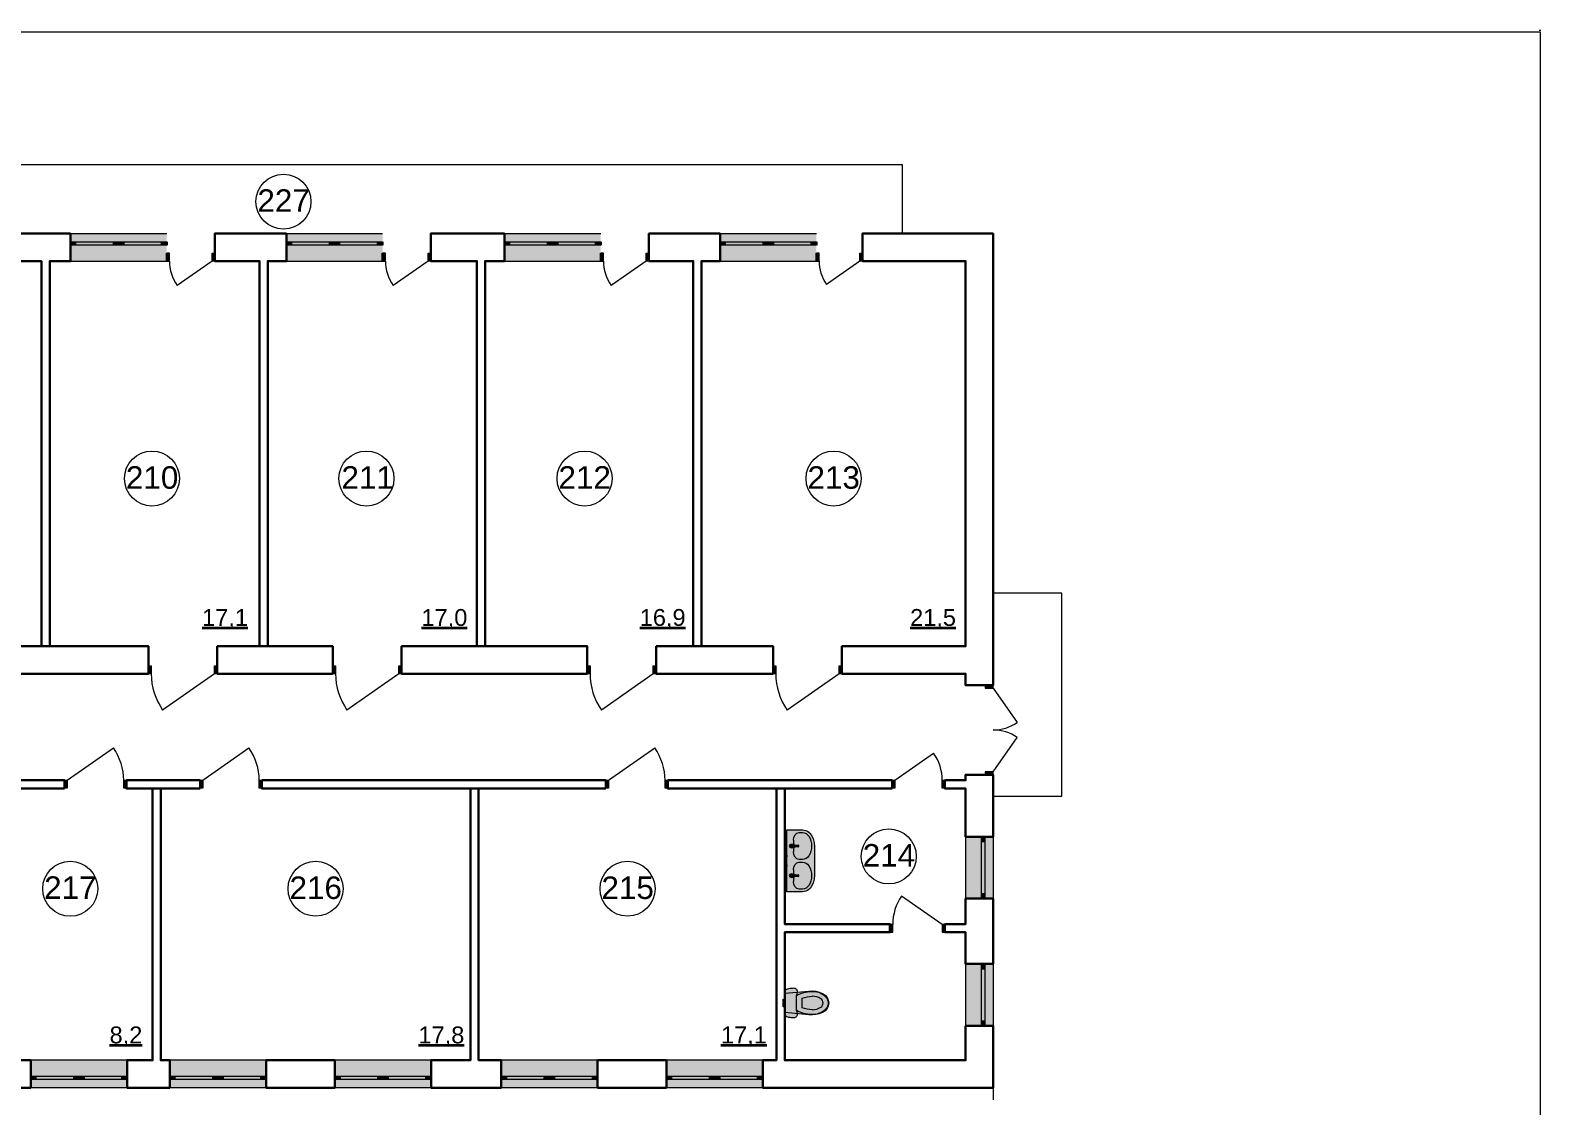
# Model space of a CAD drawing. Header units: millimetres. Extents: x 1372 to 666090, y 1285 to 31551.
# Drawn here: x 121729 to 143689, y 15406 to 31044 of the extents above; entities that cross this region are included whole.
import ezdxf

# ---------------------------------------------------------------- set-up
doc = ezdxf.new("R2010")
doc.units = ezdxf.units.MM
doc.layers.add('PDF _2D - Общий', color=7, linetype='Continuous', true_color=0x7e7e7e)
for name, color, linetype in [('PDF _2D-чертеж - Общий', 7, 'Continuous'), ('PDF _ar_note', 7, 'Continuous'), ('PDF _Аннотация - Общий', 7, 'Continuous'), ('PDF _Интерьер - Мебель', 7, 'Continuous'), ('PDF _Конструктив - Стены Несущие', 7, 'Continuous'), ('PDF _Текст', 7, 'Continuous')]:
    doc.layers.add(name, color=color, linetype=linetype)
doc.styles.add('PDF Arial', font='arial.ttf')

msp = doc.modelspace()

# ---------------------------------------------------------------- hatches: boundary and pattern name
at = {"layer": 'PDF _Интерьер - Мебель', "true_color": 0xffffff, "transparency": 33554559}
for points in [[(132953.7, 19417.1), (132979.4, 19414.9), (133004.4, 19408.5), (133027.9, 19398.1), (133049.3, 19383.8), (133068, 19366.3), (133083.5, 19345.8), (133083.4, 19345.8), (133110.4, 19292.5), (133126.9, 19235.3), (133132.5, 19176), (133132.5, 19176), (133132.5, 18758.1), (133126.9, 18698.9), (133110.4, 18641.6), (133083.4, 18588.3), (133083.4, 18588.3), (133068, 18567.9), (133049.3, 18550.3), (133027.9, 18536.1), (133004.4, 18525.6), (132979.4, 18519.2), (132953.7, 18517.1), (132953.7, 18517.1), (132726.1, 18517.1), (132726.1, 19417.1)], [(132789.1, 19207), (132831, 19203), (132840.5, 19199.8), (132893.5, 19193.1), (132900.5, 19189.4), (132903.2, 19182), (132900.5, 19174.6), (132893.5, 19170.9), (132840.5, 19164.3), (132831, 19161), (132789.1, 19157), (132771.4, 19164.3), (132764.1, 19182), (132771.4, 19199.7)], [(132789.1, 18777.1), (132831, 18773.1), (132840.5, 18769.9), (132893.5, 18763.2), (132900.5, 18759.5), (132903.2, 18752.1), (132900.5, 18744.7), (132893.5, 18741), (132840.5, 18734.4), (132831, 18731.1), (132789.1, 18727.1), (132771.4, 18734.5), (132764.1, 18752.1), (132771.4, 18769.8)], [(132697.2, 17087.7), (132712.3, 17094.8), (132727.8, 17101), (132743.6, 17106.3), (132759.6, 17110.7), (132776, 17114.1), (132792.4, 17116.5), (132809, 17118), (132825.7, 17118.5), (132837.2, 17117.2), (132848.2, 17113.4), (132858.1, 17107.3), (132866.4, 17099.2), (132872.7, 17089.4), (132876.7, 17078.5), (132878.2, 17067), (132877.2, 17055.5), (132870.4, 17017.2), (132865.5, 16978.6), (132862.6, 16939.8), (132861.6, 16901), (132862.6, 16862.1), (132865.5, 16823.3), (132870.4, 16784.7), (132877.2, 16746.5), (132878.2, 16734.9), (132876.7, 16723.4), (132872.7, 16712.5), (132866.4, 16702.7), (132858.1, 16694.6), (132848.2, 16688.5), (132837.2, 16684.7), (132825.7, 16683.5), (132809, 16683.9), (132792.4, 16685.4), (132776, 16687.8), (132759.6, 16691.2), (132743.6, 16695.6), (132727.8, 16700.9), (132712.3, 16707.1), (132697.2, 16714.2)], [(133150.6, 17070.4), (133200.4, 17058), (133247.3, 17038.9), (133284.5, 17013.4), (133313, 16980.3), (133331, 16942), (133337.2, 16901), (133331, 16859.9), (133313, 16821.6), (133284.5, 16788.6), (133247.3, 16763), (133200.4, 16743.9), (133150.6, 16731.5), (133099.3, 16726), (133047.6, 16727.6), (132697.2, 16760), (132697.2, 17041.9), (133047.6, 17074.3), (133099.3, 17075.9)]]:
    msp.add_hatch(color=7, dxfattribs=at).paths.add_polyline_path(points)
at = {"layer": 'PDF _Конструктив - Стены Несущие', "true_color": 0xffffff, "transparency": 33554559}
for points in [[(123712.3, 28087.5), (123712.3, 27967.5), (123712.3, 27917.5), (123712.3, 27687.5), (122312.3, 27687.5), (122312.3, 27917.5), (122312.3, 27967.5), (122312.3, 28087.5)], [(126852.3, 28087.5), (126852.3, 27967.5), (126852.3, 27917.5), (126852.3, 27687.5), (125452.3, 27687.5), (125452.3, 27917.5), (125452.3, 27967.5), (125452.3, 28087.5)], [(130022.3, 28087.5), (130022.3, 27967.5), (130022.3, 27917.5), (130022.3, 27687.5), (128622.3, 27687.5), (128622.3, 27917.5), (128622.3, 27967.5), (128622.3, 28087.5)], [(133157.2, 28087.5), (133157.2, 27967.5), (133157.2, 27917.5), (133157.2, 27687.5), (131757.2, 27687.5), (131757.2, 27917.5), (131757.2, 27967.5), (131757.2, 28087.5)], [(135727.2, 18417.6), (135607.2, 18417.6), (135557.2, 18417.6), (135327.2, 18417.6), (135327.2, 19317.6), (135557.2, 19317.6), (135607.2, 19317.6), (135727.2, 19317.6)], [(135727.2, 16567.6), (135607.2, 16567.6), (135557.2, 16567.6), (135327.2, 16567.6), (135327.2, 17467.6), (135557.2, 17467.6), (135607.2, 17467.6), (135727.2, 17467.6)], [(121737.3, 15667.6), (121737.3, 15787.6), (121737.3, 15837.6), (121737.3, 16067.6), (123137.3, 16067.6), (123137.3, 15837.6), (123137.3, 15787.6), (123137.3, 15667.6)], [(123757.3, 15667.6), (123757.3, 15787.6), (123757.3, 15837.6), (123757.3, 16067.6), (125157.3, 16067.6), (125157.3, 15837.6), (125157.3, 15787.6), (125157.3, 15667.6)], [(126157.3, 15667.6), (126157.3, 15787.6), (126157.3, 15837.6), (126157.3, 16067.6), (127557.3, 16067.6), (127557.3, 15837.6), (127557.3, 15787.6), (127557.3, 15667.6)], [(128577.3, 15667.6), (128577.3, 15787.6), (128577.3, 15837.6), (128577.3, 16067.6), (129977.3, 16067.6), (129977.3, 15837.6), (129977.3, 15787.6), (129977.3, 15667.6)], [(130977.2, 15667.6), (130977.2, 15787.6), (130977.2, 15837.6), (130977.2, 16067.6), (132377.2, 16067.6), (132377.2, 15837.6), (132377.2, 15787.6), (132377.2, 15667.6)]]:
    msp.add_hatch(color=7, dxfattribs=at).paths.add_polyline_path(points)

# ---------------------------------------------------------------- linework, layer by layer
at = {"layer": 'PDF _2D - Общий', "color": 7, "lineweight": 35}
for points in [[(124227.3, 22355.3), (124606.7, 22355.3), (124702.7, 22355.3), (124892.5, 22355.3)], [(127416.7, 22355.3), (127796.1, 22355.3), (127892.2, 22355.3), (128081.8, 22355.3)], [(130589.4, 22355.3), (130968.8, 22355.3), (131064.9, 22355.3), (131254.5, 22355.3)], [(134520.2, 22355.3), (134899.6, 22355.3), (134995.7, 22355.3), (135185.4, 22355.3)], [(122882.2, 16285.9), (123071.9, 16285.9), (123167.9, 16285.9), (123357.6, 16285.9)], [(127372.7, 16285.9), (127752.1, 16285.9), (127848.1, 16285.9), (128037.8, 16285.9)], [(131770.3, 16285.9), (132149.7, 16285.9), (132245.7, 16285.9), (132435.4, 16285.9)]]:
    msp.add_lwpolyline(points, dxfattribs=at)
at = {"layer": 'PDF _2D-чертеж - Общий', "lineweight": 20}
msp.add_lwpolyline([(104187.4, 31021.7), (143677.8, 31021.7), (143677.8, 2621.7), (104187.4, 2621.7)], dxfattribs=at)
at = {"layer": 'PDF _ar_note', "lineweight": 20}
msp.add_lwpolyline([(143667.3, 31044), (143689, 31044)], dxfattribs=at)
at = {"layer": 'PDF _Аннотация - Общий', "lineweight": 20}
for points in [[(134410.2, 28087.5), (134410.2, 29087.5), (118909.4, 29087.5), (118909.4, 28087.5)], [(135727.2, 19958.4), (135727.2, 19908.4), (136727.2, 19908.4), (136727.2, 22858.4), (135727.2, 22858.4), (135727.2, 21887.6)], [(135727.2, 19198), (135727.2, 18845.2)], [(135727.2, 18668.8), (135727.2, 18668.8)], [(135727.2, 18527.7), (135727.2, 18174.9)], [(135727.2, 17998.6), (135727.2, 17998.6)], [(135727.2, 17857.4), (135727.2, 17504.7)], [(135727.2, 17328.3), (135727.2, 17328.3)], [(135727.2, 17187.2), (135727.2, 16834.4)], [(135727.2, 16658), (135727.2, 16658)], [(135727.2, 16516.9), (135727.2, 16164.1)], [(135727.2, 15987.7), (135727.2, 15987.7)], [(135727.2, 15846.6), (135727.2, 15493.8)]]:
    msp.add_lwpolyline(points, dxfattribs=at)
at = {"layer": 'PDF _Интерьер - Мебель', "lineweight": 20}
for points in [[(132953.7, 19417.1), (132979.4, 19414.9), (133004.4, 19408.5), (133027.9, 19398.1), (133049.3, 19383.8), (133068, 19366.3), (133083.5, 19345.8), (133083.4, 19345.8), (133110.4, 19292.5), (133126.9, 19235.3), (133132.5, 19176), (133132.5, 18758.1), (133126.9, 18698.9), (133110.4, 18641.6), (133083.4, 18588.3), (133068, 18567.9), (133049.3, 18550.3), (133027.9, 18536.1), (133004.4, 18525.6), (132979.4, 18519.2), (132953.7, 18517.1), (132726.1, 18517.1), (132726.1, 19417.1)], [(132726.1, 19050.6), (132726.1, 19023.6), (132706.1, 19023.6), (132706.1, 19050.6)], [(132726.1, 18910.6), (132726.1, 18883.6), (132706.1, 18883.6), (132706.1, 18910.6)], [(132677.2, 16889.6), (132677.2, 16901), (132677.2, 16912.3), (132677.2, 16917), (132697.2, 16917), (132697.2, 16912.3), (132697.2, 16901), (132697.2, 16889.6), (132697.2, 16885), (132697.2, 16860.6), (132697.2, 16844), (132677.2, 16844), (132677.2, 16860.6), (132677.2, 16885)], [(132697.2, 17087.7), (132712.3, 17094.8), (132727.8, 17101), (132743.6, 17106.3), (132759.6, 17110.7), (132776, 17114.1), (132792.4, 17116.5), (132809, 17118), (132825.7, 17118.5), (132837.2, 17117.2), (132848.2, 17113.4), (132858.1, 17107.3), (132866.4, 17099.2), (132872.7, 17089.4), (132876.7, 17078.5), (132878.2, 17067), (132877.2, 17055.5), (132870.4, 17017.2), (132865.5, 16978.6), (132862.6, 16939.8), (132861.6, 16901), (132862.6, 16862.1), (132865.5, 16823.3), (132870.4, 16784.7), (132877.2, 16746.5), (132878.2, 16734.9), (132876.7, 16723.4), (132872.7, 16712.5), (132866.4, 16702.7), (132858.1, 16694.6), (132848.2, 16688.5), (132837.2, 16684.7), (132825.7, 16683.5), (132809, 16683.9), (132792.4, 16685.4), (132776, 16687.8), (132759.6, 16691.2), (132743.6, 16695.6), (132727.8, 16700.9), (132712.3, 16707.1), (132697.2, 16714.2)], [(133150.6, 17070.4), (133200.4, 17058), (133247.3, 17038.9), (133284.5, 17013.4), (133313, 16980.3), (133331, 16942), (133337.2, 16901), (133331, 16859.9), (133313, 16821.6), (133284.5, 16788.6), (133247.3, 16763), (133200.4, 16743.9), (133150.6, 16731.5), (133099.3, 16726), (133047.6, 16727.6), (132697.2, 16760), (132697.2, 17041.9), (133047.6, 17074.3), (133099.3, 17075.9)]]:
    msp.add_lwpolyline(points, close=True, dxfattribs=at)
for points in [[(132908.2, 19376.9), (132953.7, 19376.9, -0.2578561), (133048.9, 19324.6, -0.1370208), (133088.7, 19182, -0.1370208), (133048.9, 19039.4, -0.2578561), (132953.7, 18987.2), (132908.2, 18987.2)], [(132908.2, 18947), (132953.7, 18947, -0.2578561), (133048.9, 18894.7, -0.1370208), (133088.7, 18752.1, -0.1370208), (133048.9, 18609.5, -0.2584607), (132953.7, 18557.3), (132908.2, 18557.3)], [(133094.9, 16803.1, -0.1007433), (132952.8, 16832.2), (132952.8, 16901), (132952.8, 16969.7, -0.1007433), (133094.9, 16998.8)], [(133099.5, 16803.2, 0.1407406), (133222.6, 16838.9, 0.2347738), (133254.3, 16901, 0.2345841), (133222.6, 16963, 0.1407406), (133099.5, 16998.7)]]:
    msp.add_lwpolyline(points, format="xyb", dxfattribs=at)
for points in [[(132764.1, 19182, 0.4155008), (132789.1, 19157), (132831, 19161, 0.1203566), (132840.5, 19164.3, 0.2526653), (132850.2, 19182, 0.2533463), (132840.5, 19199.8, 0.120689), (132831, 19203), (132789.1, 19207, 0.4155008)], [(132842.4, 19182, 0.4136029), (132828.8, 19195.6), (132814, 19195.6), (132814, 19168.4), (132828.8, 19168.4, 0.4136029)], [(132764.1, 18752.1, 0.4155008), (132789.1, 18727.1), (132831, 18731.1, 0.1203566), (132840.5, 18734.4, 0.2526653), (132850.2, 18752.1, 0.2533463), (132840.5, 18769.9, 0.120689), (132831, 18773.1), (132789.1, 18777.1, 0.4155008)], [(132842.4, 18752.1, 0.4136029), (132828.8, 18765.7), (132814, 18765.7), (132814, 18738.5), (132828.8, 18738.5, 0.4136029)], [(133095.2, 16733.8, -0.0074993), (133085.2, 16733.7, -0.1332925), (132870.3, 16792), (132870.3, 16901), (132870.3, 17009.9, -0.1332925), (133085.2, 17068.2, -0.0074993), (133095.2, 17068.1, -0.0104813), (133109.5, 17068.5, -0.2144502), (133301.8, 16982, -0.1582324), (133328.5, 16901, -0.1583312), (133301.8, 16819.9, -0.2144502), (133109.5, 16733.4, -0.0104813)]]:
    msp.add_lwpolyline(points, format="xyb", close=True, dxfattribs=at)
for points in [[(132789.1, 19207), (132789.1, 19207)], [(132824.1, 19266), (132824.1, 19098.1)], [(132831, 19161), (132831, 19161)], [(132840.5, 19199.8), (132840.5, 19199.8)], [(132840.5, 19199.8), (132893.5, 19193.1)], [(132893.5, 19170.9), (132840.5, 19164.3)], [(132893.5, 19170.9), (132893.5, 19170.9)], [(133132.5, 19176), (133132.5, 19176)], [(132789.1, 18777.1), (132789.1, 18777.1)], [(132824.1, 18836.1), (132824.1, 18668.1)], [(132831, 18731.1), (132831, 18731.1)], [(132840.5, 18769.9), (132840.5, 18769.9)], [(132840.5, 18769.9), (132893.5, 18763.2)], [(132893.5, 18741), (132840.5, 18734.4)], [(132893.5, 18741), (132893.5, 18741)], [(132953.7, 18517.1), (132953.7, 18517.1)], [(133083.4, 18588.3), (133083.4, 18588.3)], [(132677.2, 16917), (132677.2, 16941.3), (132677.2, 16958), (132697.2, 16958), (132697.2, 16941.3), (132697.2, 16917)], [(133095.2, 17068), (133095.2, 17068)], [(133099.5, 16998.7), (133099.5, 16998.7)], [(133222.6, 16963), (133222.6, 16963)], [(133301.8, 16982), (133301.8, 16982)], [(132697.2, 16885), (132677.2, 16885)], [(132870.3, 16792), (132870.3, 16792)], [(132952.8, 16832.2), (132952.8, 16832.2)], [(133095.2, 16733.9), (133095.2, 16733.9)], [(133099.5, 16803.2), (133099.5, 16803.2)], [(133222.6, 16838.9), (133222.6, 16838.9)], [(133254.3, 16901), (133254.3, 16901)], [(133301.8, 16819.9), (133301.8, 16819.9)], [(133328.6, 16901), (133328.6, 16901)]]:
    msp.add_lwpolyline(points, dxfattribs=at)
for centre, radius in [((125410.5, 28551.2), 399.6), ((123498.9, 24525.8), 399.7), ((126616, 24525.8), 399.7), ((129787.5, 24525.8), 399.6), ((133407.2, 24525.8), 399.6), ((134210.2, 19031.2), 399.6), ((122310.2, 18561.4), 399.7), ((125877.3, 18561.5), 399.6), ((130412.3, 18561.5), 399.6)]:
    msp.add_circle(centre, radius, dxfattribs=at)
for centre, radius, start, end in [((132892.2, 19182), 11.1, 359.80188, 83.07958), ((132892.1, 19182), 11.2, 277.25647, 359.86206), ((132892.2, 18752.1), 11.1, 359.80188, 83.07958), ((132892.1, 18752.1), 11.2, 277.25647, 359.86206)]:
    msp.add_arc(centre, radius, start, end, dxfattribs=at)
for points in [[(132824.1, 19266), (132824.1, 19327.2), (132861.7, 19376.9), (132908.2, 19376.9)], [(132908.1, 18987.2), (132861.7, 18987.2), (132824, 19036.8), (132824, 19098.1)], [(132824.1, 18836.1), (132824.1, 18897.3), (132861.7, 18947), (132908.2, 18947)], [(132908.2, 18557.3), (132861.7, 18557.3), (132824, 18606.9), (132824, 18668.2)], [(133094.9, 16998.8), (133096.4, 16998.8), (133098, 16998.8), (133099.5, 16998.8)], [(133099.5, 16803.1), (133098, 16803.1), (133096.4, 16803.1), (133094.9, 16803.1)]]:
    msp.add_open_spline(points, degree=3, dxfattribs=at)
at = {"layer": 'PDF _Интерьер - Мебель', "color": 7, "lineweight": 0, "true_color": 0xffffff, "transparency": 33554559}
for points in [[(132726.1, 19050.6), (132726.1, 19023.6), (132706.1, 19050.6), (132706.1, 19023.6)], [(132726.1, 18910.6), (132726.1, 18883.6), (132706.1, 18910.6), (132706.1, 18883.6)], [(132697.2, 16958), (132697.2, 16941.3), (132677.2, 16958), (132677.2, 16941.3)], [(132697.2, 16941.3), (132697.2, 16917), (132677.2, 16941.3), (132677.2, 16917)], [(132697.2, 16917), (132697.2, 16912.3), (132677.2, 16917), (132677.2, 16912.3)], [(132697.2, 16912.3), (132697.2, 16901), (132677.2, 16912.3), (132677.2, 16901)], [(132697.2, 16901), (132697.2, 16889.6), (132677.2, 16901), (132677.2, 16889.6)], [(132697.2, 16889.6), (132697.2, 16885), (132677.2, 16889.6), (132677.2, 16885)], [(132677.2, 16885), (132697.2, 16885), (132677.2, 16860.6), (132697.2, 16860.6)], [(132697.2, 16860.6), (132697.2, 16844), (132677.2, 16860.6), (132677.2, 16844)]]:
    msp.add_solid(points, dxfattribs=at)
at = {"layer": 'PDF _Конструктив - Стены Несущие', "lineweight": 30}
for points in [[(122012.3, 22087.6), (121892.3, 22087.6), (121892.3, 27687.5), (121262.3, 27687.5), (121262.3, 27802.5), (121262.3, 28087.5), (122312.3, 28087.5), (122312.3, 27967.5), (122312.3, 27917.5), (122312.3, 27687.5), (122012.3, 27687.5)], [(125182.3, 22087.6), (125062.3, 22087.6), (125062.3, 27687.5), (124412.3, 27687.5), (124412.3, 27802.5), (124412.3, 28087.5), (125452.3, 28087.5), (125452.3, 27967.5), (125452.3, 27917.5), (125452.3, 27687.5), (125182.3, 27687.5)], [(128342.3, 22087.6), (128222.3, 22087.6), (128222.3, 27687.5), (127552.3, 27687.5), (127552.3, 27802.5), (127552.3, 28087.5), (128622.3, 28087.5), (128622.3, 27967.5), (128622.3, 27917.5), (128622.3, 27687.5), (128342.3, 27687.5)], [(131487.2, 22087.6), (131367.2, 22087.6), (131367.2, 27687.5), (130722.2, 27687.5), (130722.2, 27802.5), (130722.2, 28087.5), (131757.2, 28087.5), (131757.2, 27967.5), (131757.2, 27917.5), (131757.2, 27687.5), (131487.2, 27687.5)], [(133527.2, 22087.6), (135327.2, 22087.6), (135327.2, 27687.5), (133827.2, 27687.5), (133827.2, 27802.5), (133827.2, 28087.5), (135727.2, 28087.5), (135727.2, 21519.9), (135612.2, 21519.9), (135327.2, 21519.9), (135327.2, 21687.6), (133527.2, 21687.6), (133527.2, 21802.6)], [(120767.3, 22087.6), (120767.3, 21802.6), (120767.3, 21687.6), (123447.3, 21687.6), (123447.3, 21802.6), (123447.3, 22087.6)], [(124447.3, 22087.6), (124447.3, 21802.6), (124447.3, 21687.6), (126127.3, 21687.6), (126127.3, 21802.6), (126127.3, 22087.6)], [(127127.3, 22087.6), (127127.3, 21802.6), (127127.3, 21687.6), (129827.3, 21687.6), (129827.3, 21802.6), (129827.3, 22087.6)], [(130827.2, 22087.6), (130827.2, 21802.6), (130827.2, 21687.6), (132527.2, 21687.6), (132527.2, 21802.6), (132527.2, 22087.6)], [(135327.2, 19317.6), (135557.2, 19317.6), (135607.2, 19317.6), (135727.2, 19317.6), (135727.2, 20219.9), (135612.2, 20219.9), (135327.2, 20219.9), (135327.2, 20137.6), (135027.2, 20137.6), (135027.2, 20022.6), (135027.2, 20017.6), (135327.2, 20017.6)], [(122227.3, 20017.6), (122227.3, 20022.6), (122227.3, 20137.6), (120037.3, 20137.6), (120037.3, 20022.6), (120037.3, 20017.6)], [(120717.3, 16067.6), (120717.3, 15837.6), (120717.3, 15787.6), (120717.3, 15667.6), (121737.3, 15667.6), (121737.3, 15787.6), (121737.3, 15837.6), (121737.3, 16067.6), (121437.3, 16067.6), (121437.3, 20017.6), (121317.3, 20017.6), (121317.3, 16067.6)], [(124197.3, 20017.6), (124197.3, 20022.6), (124197.3, 20137.6), (123127.3, 20137.6), (123127.3, 20022.6), (123127.3, 20017.6)], [(123137.3, 16067.6), (123137.3, 15837.6), (123137.3, 15787.6), (123137.3, 15667.6), (123757.3, 15667.6), (123757.3, 15787.6), (123757.3, 15837.6), (123757.3, 16067.6), (123627.3, 16067.6), (123627.3, 20017.6), (123507.3, 20017.6), (123507.3, 16067.6)], [(130097.3, 20017.6), (130097.3, 20022.6), (130097.3, 20137.6), (125097.3, 20137.6), (125097.3, 20022.6), (125097.3, 20017.6)], [(127557.3, 16067.6), (127557.3, 15837.6), (127557.3, 15787.6), (127557.3, 15667.6), (128577.3, 15667.6), (128577.3, 15787.6), (128577.3, 15837.6), (128577.3, 16067.6), (128247.3, 16067.6), (128247.3, 20017.6), (128127.3, 20017.6), (128127.3, 16067.6)], [(134257.2, 20017.6), (134257.2, 20022.6), (134257.2, 20137.6), (130997.2, 20137.6), (130997.2, 20022.6), (130997.2, 20017.6)], [(135607.2, 18417.6), (135727.2, 18417.6), (135727.2, 17467.6), (135607.2, 17467.6), (135557.2, 17467.6), (135327.2, 17467.6), (135327.2, 17927.6), (135027.2, 17927.6), (135027.2, 18042.6), (135027.2, 18047.6), (135327.2, 18047.6), (135327.2, 18417.6), (135557.2, 18417.6)], [(126157.3, 15787.6), (126157.3, 15667.6), (125157.3, 15667.6), (125157.3, 15787.6), (125157.3, 15837.6), (125157.3, 16067.6), (126157.3, 16067.6), (126157.3, 15837.6)], [(130977.2, 15787.6), (130977.2, 15667.6), (129977.3, 15667.6), (129977.3, 15787.6), (129977.3, 15837.6), (129977.3, 16067.6), (130977.2, 16067.6), (130977.2, 15837.6)]]:
    msp.add_lwpolyline(points, close=True, dxfattribs=at)
at = {"layer": 'PDF _Конструктив - Стены Несущие', "lineweight": 20}
for points in [[(122312.3, 28087.5), (123712.3, 28087.5)], [(122312.3, 27967.5), (122387.3, 27967.5), (122387.3, 27917.5), (122312.3, 27917.5)], [(122387.3, 27967.5), (122937.3, 27967.5)], [(122937.3, 27917.5), (122387.3, 27917.5)], [(123087.3, 27967.5), (123637.3, 27967.5)], [(123637.3, 27917.5), (123087.3, 27917.5)], [(123712.3, 27917.5), (123637.3, 27917.5), (123637.3, 27967.5), (123712.3, 27967.5)], [(125452.3, 28087.5), (126852.3, 28087.5)], [(125452.3, 27967.5), (125527.3, 27967.5), (125527.3, 27917.5), (125452.3, 27917.5)], [(125527.3, 27967.5), (126077.3, 27967.5)], [(126077.3, 27917.5), (125527.3, 27917.5)], [(126227.3, 27967.5), (126777.3, 27967.5)], [(126777.3, 27917.5), (126227.3, 27917.5)], [(126852.3, 27917.5), (126777.3, 27917.5), (126777.3, 27967.5), (126852.3, 27967.5)], [(128622.3, 28087.5), (130022.3, 28087.5)], [(128622.3, 27967.5), (128697.3, 27967.5), (128697.3, 27917.5), (128622.3, 27917.5)], [(128697.3, 27967.5), (129247.3, 27967.5)], [(129247.3, 27917.5), (128697.3, 27917.5)], [(129397.3, 27967.5), (129947.3, 27967.5)], [(129947.3, 27917.5), (129397.3, 27917.5)], [(130022.3, 27917.5), (129947.3, 27917.5), (129947.3, 27967.5), (130022.3, 27967.5)], [(131757.2, 28087.5), (133157.2, 28087.5)], [(131757.2, 27967.5), (131832.2, 27967.5), (131832.2, 27917.5), (131757.2, 27917.5)], [(131832.2, 27967.5), (132382.2, 27967.5)], [(132382.2, 27917.5), (131832.2, 27917.5)], [(132532.2, 27967.5), (133082.2, 27967.5)], [(133082.2, 27917.5), (132532.2, 27917.5)], [(133157.2, 27917.5), (133082.2, 27917.5), (133082.2, 27967.5), (133157.2, 27967.5)], [(122312.3, 27687.5), (123712.3, 27687.5), (123752.3, 27687.5), (123752.3, 27802.5), (123712.3, 27802.5), (123712.3, 27687.5)], [(124372.3, 27687.5), (123864.4, 27331.9)], [(125452.3, 27687.5), (126852.3, 27687.5), (126892.3, 27687.5), (126892.3, 27802.5), (126852.3, 27802.5), (126852.3, 27687.5)], [(127512.3, 27687.5), (127004.4, 27331.9)], [(128622.3, 27687.5), (130022.3, 27687.5), (130062.3, 27687.5), (130062.3, 27802.5), (130022.3, 27802.5), (130022.3, 27687.5)], [(130682.2, 27687.5), (130174.4, 27331.9)], [(131757.2, 27687.5), (133157.2, 27687.5), (133197.2, 27687.5), (133197.2, 27802.5), (133157.2, 27802.5), (133157.2, 27687.5)], [(133787.2, 27687.5), (133303.9, 27349.1)], [(124407.3, 21687.6), (123653.7, 21159.9)], [(127087.3, 21687.6), (126333.7, 21159.9)], [(130787.2, 21687.6), (130033.7, 21159.9)], [(133487.2, 21687.6), (132733.6, 21159.9)], [(135727.2, 21479.9), (136077.1, 20980.2)], [(135727.2, 20259.9), (136077.1, 20759.5)], [(122267.3, 20137.6), (122939, 20607.9)], [(124237.3, 20137.6), (124909, 20607.9)], [(130137.3, 20137.6), (130808.9, 20607.9)], [(134297.2, 20137.6), (134862.4, 20533.3)], [(135327.2, 19317.6), (135327.2, 18417.6)], [(135607.2, 19317.6), (135607.2, 19242.6), (135557.2, 19242.6), (135557.2, 19317.6)], [(135557.2, 18492.6), (135557.2, 19242.6)], [(135607.2, 19242.6), (135607.2, 18492.6)], [(135727.2, 19317.6), (135727.2, 18417.6)], [(134987.2, 18042.6), (134397.4, 18455.6)], [(135557.2, 18417.6), (135557.2, 18492.6), (135607.2, 18492.6), (135607.2, 18417.6)], [(135327.2, 17467.6), (135327.2, 16567.6)], [(135607.2, 17467.6), (135607.2, 17392.6), (135557.2, 17392.6), (135557.2, 17467.6)], [(135557.2, 16642.6), (135557.2, 17392.6)], [(135607.2, 17392.6), (135607.2, 16642.6)], [(135727.2, 17467.6), (135727.2, 16567.6)], [(135557.2, 16567.6), (135557.2, 16642.6), (135607.2, 16642.6), (135607.2, 16567.6)], [(123137.3, 16067.6), (121737.3, 16067.6)], [(125157.3, 16067.6), (123757.3, 16067.6)], [(127557.3, 16067.6), (126157.3, 16067.6)], [(129977.3, 16067.6), (128577.3, 16067.6)], [(132377.2, 16067.6), (130977.2, 16067.6)], [(121737.3, 15837.6), (121812.3, 15837.6), (121812.3, 15787.6), (121737.3, 15787.6)], [(121812.3, 15837.6), (122362.3, 15837.6)], [(122512.3, 15837.6), (123062.3, 15837.6)], [(123137.3, 15787.6), (123062.3, 15787.6), (123062.3, 15837.6), (123137.3, 15837.6)], [(123757.3, 15837.6), (123832.3, 15837.6), (123832.3, 15787.6), (123757.3, 15787.6)], [(123832.3, 15837.6), (124382.3, 15837.6)], [(124532.3, 15837.6), (125082.3, 15837.6)], [(125157.3, 15787.6), (125082.3, 15787.6), (125082.3, 15837.6), (125157.3, 15837.6)], [(126157.3, 15837.6), (126232.3, 15837.6), (126232.3, 15787.6), (126157.3, 15787.6)], [(126232.3, 15837.6), (126782.3, 15837.6)], [(126932.3, 15837.6), (127482.3, 15837.6)], [(127557.3, 15787.6), (127482.3, 15787.6), (127482.3, 15837.6), (127557.3, 15837.6)], [(128577.3, 15837.6), (128652.3, 15837.6), (128652.3, 15787.6), (128577.3, 15787.6)], [(128652.3, 15837.6), (129202.3, 15837.6)], [(129352.3, 15837.6), (129902.3, 15837.6)], [(129977.3, 15787.6), (129902.3, 15787.6), (129902.3, 15837.6), (129977.3, 15837.6)], [(130977.2, 15837.6), (131052.2, 15837.6), (131052.2, 15787.6), (130977.2, 15787.6)], [(131052.2, 15837.6), (131602.2, 15837.6)], [(131752.2, 15837.6), (132302.2, 15837.6)], [(132377.2, 15787.6), (132302.2, 15787.6), (132302.2, 15837.6), (132377.2, 15837.6)], [(123137.3, 15667.6), (121737.3, 15667.6)], [(122362.3, 15787.6), (121812.3, 15787.6)], [(123062.3, 15787.6), (122512.3, 15787.6)], [(125157.3, 15667.6), (123757.3, 15667.6)], [(124382.3, 15787.6), (123832.3, 15787.6)], [(125082.3, 15787.6), (124532.3, 15787.6)], [(127557.3, 15667.6), (126157.3, 15667.6)], [(126782.3, 15787.6), (126232.3, 15787.6)], [(127482.3, 15787.6), (126932.3, 15787.6)], [(129977.3, 15667.6), (128577.3, 15667.6)], [(129202.3, 15787.6), (128652.3, 15787.6)], [(129902.3, 15787.6), (129352.3, 15787.6)], [(132377.2, 15667.6), (130977.2, 15667.6)], [(131602.2, 15787.6), (131052.2, 15787.6)], [(132302.2, 15787.6), (131752.2, 15787.6)]]:
    msp.add_lwpolyline(points, dxfattribs=at)
at = {"layer": 'PDF _Конструктив - Стены Несущие', "lineweight": 30}
for points in [[(122312.3, 27967.5), (122312.3, 27917.5)], [(123712.3, 27967.5), (123712.3, 27917.5)], [(125452.3, 27967.5), (125452.3, 27917.5)], [(126852.3, 27967.5), (126852.3, 27917.5)], [(128622.3, 27967.5), (128622.3, 27917.5)], [(130022.3, 27967.5), (130022.3, 27917.5)], [(131757.2, 27967.5), (131757.2, 27917.5)], [(133157.2, 27967.5), (133157.2, 27917.5)], [(123712.3, 27687.5), (123712.3, 27802.5)], [(124412.3, 27687.5), (124412.3, 27802.5)], [(126852.3, 27687.5), (126852.3, 27802.5)], [(127552.3, 27687.5), (127552.3, 27802.5)], [(130022.3, 27687.5), (130022.3, 27802.5)], [(130722.2, 27687.5), (130722.2, 27802.5)], [(133157.2, 27687.5), (133157.2, 27802.5)], [(133827.2, 27687.5), (133827.2, 27802.5)], [(123447.3, 21687.6), (123447.3, 21802.6)], [(124447.3, 21687.6), (124447.3, 21802.6)], [(126127.3, 21687.6), (126127.3, 21802.6)], [(127127.3, 21687.6), (127127.3, 21802.6)], [(129827.3, 21687.6), (129827.3, 21802.6)], [(130827.2, 21687.6), (130827.2, 21802.6)], [(132527.2, 21687.6), (132527.2, 21802.6)], [(133527.2, 21687.6), (133527.2, 21802.6)], [(135727.2, 21519.9), (135612.2, 21519.9)], [(135727.2, 20219.9), (135612.2, 20219.9)], [(122227.3, 20137.6), (122227.3, 20022.6)], [(123127.3, 20137.6), (123127.3, 20022.6)], [(124197.3, 20137.6), (124197.3, 20022.6)], [(125097.3, 20137.6), (125097.3, 20022.6)], [(130097.3, 20137.6), (130097.3, 20022.6)], [(130997.2, 20137.6), (130997.2, 20022.6)], [(134227.2, 17927.6), (134227.2, 18042.6), (134227.2, 18047.6), (132697.2, 18047.6), (132697.2, 20017.6), (132577.2, 20017.6), (132577.2, 16067.6), (132377.2, 16067.6), (132377.2, 15837.6), (132377.2, 15787.6), (132377.2, 15667.6), (135727.2, 15667.6), (135727.2, 16567.6), (135607.2, 16567.6), (135557.2, 16567.6), (135327.2, 16567.6), (135327.2, 16067.6), (132697.2, 16067.6), (132697.2, 17927.6), (134227.2, 17927.6), (134227.2, 18042.6)], [(134257.2, 20137.6), (134257.2, 20022.6)], [(135027.2, 20137.6), (135027.2, 20022.6)], [(135607.2, 19317.6), (135557.2, 19317.6)], [(135607.2, 18417.6), (135557.2, 18417.6)], [(135027.2, 17927.6), (135027.2, 18042.6)], [(135607.2, 17467.6), (135557.2, 17467.6)], [(135607.2, 16567.6), (135557.2, 16567.6)], [(121737.3, 15787.6), (121737.3, 15837.6)], [(123137.3, 15787.6), (123137.3, 15837.6)], [(123757.3, 15787.6), (123757.3, 15837.6)], [(125157.3, 15787.6), (125157.3, 15837.6)], [(126157.3, 15787.6), (126157.3, 15837.6)], [(127557.3, 15787.6), (127557.3, 15837.6)], [(128577.3, 15787.6), (128577.3, 15837.6)], [(129977.3, 15787.6), (129977.3, 15837.6)], [(130977.2, 15787.6), (130977.2, 15837.6)], [(132377.2, 15787.6), (132377.2, 15837.6)]]:
    msp.add_lwpolyline(points, dxfattribs=at)
at = {"layer": 'PDF _Конструктив - Стены Несущие', "lineweight": 20}
for points in [[(123012.3, 27917.5), (122937.3, 27917.5), (122937.3, 27967.5), (123012.3, 27967.5), (123087.3, 27967.5), (123087.3, 27917.5)], [(126152.3, 27917.5), (126077.3, 27917.5), (126077.3, 27967.5), (126152.3, 27967.5), (126227.3, 27967.5), (126227.3, 27917.5)], [(129322.3, 27917.5), (129247.3, 27917.5), (129247.3, 27967.5), (129322.3, 27967.5), (129397.3, 27967.5), (129397.3, 27917.5)], [(132457.2, 27917.5), (132382.2, 27917.5), (132382.2, 27967.5), (132457.2, 27967.5), (132532.2, 27967.5), (132532.2, 27917.5)], [(124412.3, 27687.5), (124372.3, 27687.5), (124372.3, 27802.5), (124412.3, 27802.5)], [(127552.3, 27687.5), (127512.3, 27687.5), (127512.3, 27802.5), (127552.3, 27802.5)], [(130722.2, 27687.5), (130682.2, 27687.5), (130682.2, 27802.5), (130722.2, 27802.5)], [(133827.2, 27687.5), (133787.2, 27687.5), (133787.2, 27802.5), (133827.2, 27802.5)], [(123447.3, 21802.6), (123487.3, 21802.6), (123487.3, 21687.6), (123447.3, 21687.6)], [(124447.3, 21687.6), (124407.3, 21687.6), (124407.3, 21802.6), (124447.3, 21802.6)], [(126127.3, 21802.6), (126167.3, 21802.6), (126167.3, 21687.6), (126127.3, 21687.6)], [(127127.3, 21687.6), (127087.3, 21687.6), (127087.3, 21802.6), (127127.3, 21802.6)], [(129827.3, 21802.6), (129867.3, 21802.6), (129867.3, 21687.6), (129827.3, 21687.6)], [(130827.2, 21687.6), (130787.2, 21687.6), (130787.2, 21802.6), (130827.2, 21802.6)], [(132527.2, 21802.6), (132567.2, 21802.6), (132567.2, 21687.6), (132527.2, 21687.6)], [(133527.2, 21687.6), (133487.2, 21687.6), (133487.2, 21802.6), (133527.2, 21802.6)], [(135612.2, 21519.9), (135612.2, 21479.9), (135727.2, 21479.9), (135727.2, 21519.9)], [(135727.2, 20219.9), (135727.2, 20259.9), (135612.2, 20259.9), (135612.2, 20219.9)], [(122227.3, 20137.6), (122267.3, 20137.6), (122267.3, 20022.6), (122227.3, 20022.6)], [(123127.3, 20022.6), (123087.3, 20022.6), (123087.3, 20137.6), (123127.3, 20137.6)], [(124197.3, 20137.6), (124237.3, 20137.6), (124237.3, 20022.6), (124197.3, 20022.6)], [(125097.3, 20022.6), (125057.3, 20022.6), (125057.3, 20137.6), (125097.3, 20137.6)], [(130097.3, 20137.6), (130137.3, 20137.6), (130137.3, 20022.6), (130097.3, 20022.6)], [(130997.2, 20022.6), (130957.2, 20022.6), (130957.2, 20137.6), (130997.2, 20137.6)], [(134257.2, 20137.6), (134297.2, 20137.6), (134297.2, 20022.6), (134257.2, 20022.6)], [(135027.2, 20022.6), (134987.2, 20022.6), (134987.2, 20137.6), (135027.2, 20137.6)], [(134227.2, 17927.6), (134267.2, 17927.6), (134267.2, 18042.6), (134227.2, 18042.6)], [(135027.2, 18042.6), (134987.2, 18042.6), (134987.2, 17927.6), (135027.2, 17927.6)], [(122437.3, 15837.6), (122512.3, 15837.6), (122512.3, 15787.6), (122437.3, 15787.6), (122362.3, 15787.6), (122362.3, 15837.6)], [(124457.3, 15837.6), (124532.3, 15837.6), (124532.3, 15787.6), (124457.3, 15787.6), (124382.3, 15787.6), (124382.3, 15837.6)], [(126857.3, 15837.6), (126932.3, 15837.6), (126932.3, 15787.6), (126857.3, 15787.6), (126782.3, 15787.6), (126782.3, 15837.6)], [(129277.3, 15837.6), (129352.3, 15837.6), (129352.3, 15787.6), (129277.3, 15787.6), (129202.3, 15787.6), (129202.3, 15837.6)], [(131677.2, 15837.6), (131752.2, 15837.6), (131752.2, 15787.6), (131677.2, 15787.6), (131602.2, 15787.6), (131602.2, 15837.6)]]:
    msp.add_lwpolyline(points, close=True, dxfattribs=at)
at = {"layer": 'PDF _Конструктив - Стены Несущие', "color": 7, "lineweight": 0, "true_color": 0xffffff}
msp.add_lwpolyline([(136077.1, 20759.5, 0.1539293), (135727.2, 20869.9, 0.1539419), (136077.1, 20980.2)], format="xyb", dxfattribs=at)
for centre, radius, start, end in [((124372.8, 27687.7), 620.5, 180.01232, 214.97989), ((127512.8, 27687.7), 620.5, 180.01232, 214.97989), ((130682.8, 27687.7), 620.5, 180.01232, 214.97989), ((133787.6, 27687.6), 590.3, 180.01066, 214.98926), ((124407.1, 21687.5), 919.8, 179.99944, 215.00512), ((127087.1, 21687.5), 919.8, 179.99944, 215.00512), ((130787.1, 21687.5), 919.8, 179.99944, 215.00512), ((133487.1, 21687.5), 919.8, 179.99944, 215.00512), ((122267.4, 20137.6), 819.9, 0.00069, 35.00263), ((124237.4, 20137.6), 819.9, 0.00069, 35.00263), ((130137.3, 20137.6), 819.9, 0.00069, 35.00263), ((134298.2, 20137.8), 689, 359.98113, 35.02842), ((134988, 18042.4), 720.7, 145.01959, 179.98505)]:
    msp.add_arc(centre, radius, start, end, dxfattribs=at)
at = {"layer": 'PDF _Конструктив - Стены Несущие', "color": 7, "lineweight": 0, "true_color": 0xffffff, "transparency": 33554559}
for points in [[(122312.3, 27967.5), (122387.3, 27967.5), (122312.3, 27917.5), (122387.3, 27917.5)], [(122387.3, 27967.5), (122937.3, 27967.5), (122387.3, 27917.5), (122937.3, 27917.5)], [(123012.3, 27917.5), (122937.3, 27917.5), (123012.3, 27967.5), (122937.3, 27967.5)], [(123012.3, 27967.5), (123087.3, 27967.5), (123012.3, 27917.5), (123087.3, 27917.5)], [(123087.3, 27967.5), (123637.3, 27967.5), (123087.3, 27917.5), (123637.3, 27917.5)], [(123712.3, 27917.5), (123637.3, 27917.5), (123712.3, 27967.5), (123637.3, 27967.5)], [(125452.3, 27967.5), (125527.3, 27967.5), (125452.3, 27917.5), (125527.3, 27917.5)], [(125527.3, 27967.5), (126077.3, 27967.5), (125527.3, 27917.5), (126077.3, 27917.5)], [(126152.3, 27917.5), (126077.3, 27917.5), (126152.3, 27967.5), (126077.3, 27967.5)], [(126152.3, 27967.5), (126227.3, 27967.5), (126152.3, 27917.5), (126227.3, 27917.5)], [(126227.3, 27967.5), (126777.3, 27967.5), (126227.3, 27917.5), (126777.3, 27917.5)], [(126852.3, 27917.5), (126777.3, 27917.5), (126852.3, 27967.5), (126777.3, 27967.5)], [(128622.3, 27967.5), (128697.3, 27967.5), (128622.3, 27917.5), (128697.3, 27917.5)], [(128697.3, 27967.5), (129247.3, 27967.5), (128697.3, 27917.5), (129247.3, 27917.5)], [(129322.3, 27917.5), (129247.3, 27917.5), (129322.3, 27967.5), (129247.3, 27967.5)], [(129322.3, 27967.5), (129397.3, 27967.5), (129322.3, 27917.5), (129397.3, 27917.5)], [(129397.3, 27967.5), (129947.3, 27967.5), (129397.3, 27917.5), (129947.3, 27917.5)], [(130022.3, 27917.5), (129947.3, 27917.5), (130022.3, 27967.5), (129947.3, 27967.5)], [(131757.2, 27967.5), (131832.2, 27967.5), (131757.2, 27917.5), (131832.2, 27917.5)], [(131832.2, 27967.5), (132382.2, 27967.5), (131832.2, 27917.5), (132382.2, 27917.5)], [(132457.2, 27917.5), (132382.2, 27917.5), (132457.2, 27967.5), (132382.2, 27967.5)], [(132457.2, 27967.5), (132532.2, 27967.5), (132457.2, 27917.5), (132532.2, 27917.5)], [(132532.2, 27967.5), (133082.2, 27967.5), (132532.2, 27917.5), (133082.2, 27917.5)], [(133157.2, 27917.5), (133082.2, 27917.5), (133157.2, 27967.5), (133082.2, 27967.5)], [(123712.3, 27802.5), (123752.3, 27802.5), (123712.3, 27687.5), (123752.3, 27687.5)], [(124412.3, 27687.5), (124372.3, 27687.5), (124412.3, 27802.5), (124372.3, 27802.5)], [(126852.3, 27802.5), (126892.3, 27802.5), (126852.3, 27687.5), (126892.3, 27687.5)], [(127552.3, 27687.5), (127512.3, 27687.5), (127552.3, 27802.5), (127512.3, 27802.5)], [(130022.3, 27802.5), (130062.3, 27802.5), (130022.3, 27687.5), (130062.3, 27687.5)], [(130722.2, 27687.5), (130682.2, 27687.5), (130722.2, 27802.5), (130682.2, 27802.5)], [(133157.2, 27802.5), (133197.2, 27802.5), (133157.2, 27687.5), (133197.2, 27687.5)], [(133827.2, 27687.5), (133787.2, 27687.5), (133827.2, 27802.5), (133787.2, 27802.5)], [(123447.3, 21802.6), (123487.3, 21802.6), (123447.3, 21687.6), (123487.3, 21687.6)], [(124447.3, 21687.6), (124407.3, 21687.6), (124447.3, 21802.6), (124407.3, 21802.6)], [(126127.3, 21802.6), (126167.3, 21802.6), (126127.3, 21687.6), (126167.3, 21687.6)], [(127127.3, 21687.6), (127087.3, 21687.6), (127127.3, 21802.6), (127087.3, 21802.6)], [(129827.3, 21802.6), (129867.3, 21802.6), (129827.3, 21687.6), (129867.3, 21687.6)], [(130827.2, 21687.6), (130787.2, 21687.6), (130827.2, 21802.6), (130787.2, 21802.6)], [(132527.2, 21802.6), (132567.2, 21802.6), (132527.2, 21687.6), (132567.2, 21687.6)], [(133527.2, 21687.6), (133487.2, 21687.6), (133527.2, 21802.6), (133487.2, 21802.6)], [(135612.2, 21519.9), (135727.2, 21519.9), (135612.2, 21479.9), (135727.2, 21479.9)], [(135727.2, 20219.9), (135612.2, 20219.9), (135727.2, 20259.9), (135612.2, 20259.9)], [(122227.3, 20137.6), (122267.3, 20137.6), (122227.3, 20022.6), (122267.3, 20022.6)], [(123127.3, 20022.6), (123087.3, 20022.6), (123127.3, 20137.6), (123087.3, 20137.6)], [(124197.3, 20137.6), (124237.3, 20137.6), (124197.3, 20022.6), (124237.3, 20022.6)], [(125097.3, 20022.6), (125057.3, 20022.6), (125097.3, 20137.6), (125057.3, 20137.6)], [(130097.3, 20137.6), (130137.3, 20137.6), (130097.3, 20022.6), (130137.3, 20022.6)], [(130997.2, 20022.6), (130957.2, 20022.6), (130997.2, 20137.6), (130957.2, 20137.6)], [(134257.2, 20137.6), (134297.2, 20137.6), (134257.2, 20022.6), (134297.2, 20022.6)], [(135027.2, 20022.6), (134987.2, 20022.6), (135027.2, 20137.6), (134987.2, 20137.6)], [(135607.2, 19317.6), (135607.2, 19242.6), (135557.2, 19317.6), (135557.2, 19242.6)], [(135607.2, 19242.6), (135607.2, 18492.6), (135557.2, 19242.6), (135557.2, 18492.6)], [(135557.2, 18417.6), (135557.2, 18492.6), (135607.2, 18417.6), (135607.2, 18492.6)], [(134227.2, 17927.6), (134227.2, 18042.6), (134267.2, 17927.6), (134267.2, 18042.6)], [(135027.2, 18042.6), (135027.2, 17927.6), (134987.2, 18042.6), (134987.2, 17927.6)], [(135607.2, 17467.6), (135607.2, 17392.6), (135557.2, 17467.6), (135557.2, 17392.6)], [(135607.2, 17392.6), (135607.2, 16642.6), (135557.2, 17392.6), (135557.2, 16642.6)], [(135557.2, 16567.6), (135557.2, 16642.6), (135607.2, 16567.6), (135607.2, 16642.6)], [(121737.3, 15837.6), (121812.3, 15837.6), (121737.3, 15787.6), (121812.3, 15787.6)], [(122362.3, 15787.6), (121812.3, 15787.6), (122362.3, 15837.6), (121812.3, 15837.6)], [(122437.3, 15787.6), (122362.3, 15787.6), (122437.3, 15837.6), (122362.3, 15837.6)], [(122437.3, 15837.6), (122512.3, 15837.6), (122437.3, 15787.6), (122512.3, 15787.6)], [(123062.3, 15787.6), (122512.3, 15787.6), (123062.3, 15837.6), (122512.3, 15837.6)], [(123137.3, 15787.6), (123062.3, 15787.6), (123137.3, 15837.6), (123062.3, 15837.6)], [(123757.3, 15837.6), (123832.3, 15837.6), (123757.3, 15787.6), (123832.3, 15787.6)], [(124382.3, 15787.6), (123832.3, 15787.6), (124382.3, 15837.6), (123832.3, 15837.6)], [(124457.3, 15787.6), (124382.3, 15787.6), (124457.3, 15837.6), (124382.3, 15837.6)], [(124457.3, 15837.6), (124532.3, 15837.6), (124457.3, 15787.6), (124532.3, 15787.6)], [(125082.3, 15787.6), (124532.3, 15787.6), (125082.3, 15837.6), (124532.3, 15837.6)], [(125157.3, 15787.6), (125082.3, 15787.6), (125157.3, 15837.6), (125082.3, 15837.6)], [(126157.3, 15837.6), (126232.3, 15837.6), (126157.3, 15787.6), (126232.3, 15787.6)], [(126782.3, 15787.6), (126232.3, 15787.6), (126782.3, 15837.6), (126232.3, 15837.6)], [(126857.3, 15787.6), (126782.3, 15787.6), (126857.3, 15837.6), (126782.3, 15837.6)], [(126857.3, 15837.6), (126932.3, 15837.6), (126857.3, 15787.6), (126932.3, 15787.6)], [(127482.3, 15787.6), (126932.3, 15787.6), (127482.3, 15837.6), (126932.3, 15837.6)], [(127557.3, 15787.6), (127482.3, 15787.6), (127557.3, 15837.6), (127482.3, 15837.6)], [(128577.3, 15837.6), (128652.3, 15837.6), (128577.3, 15787.6), (128652.3, 15787.6)], [(129202.3, 15787.6), (128652.3, 15787.6), (129202.3, 15837.6), (128652.3, 15837.6)], [(129277.3, 15787.6), (129202.3, 15787.6), (129277.3, 15837.6), (129202.3, 15837.6)], [(129277.3, 15837.6), (129352.3, 15837.6), (129277.3, 15787.6), (129352.3, 15787.6)], [(129902.3, 15787.6), (129352.3, 15787.6), (129902.3, 15837.6), (129352.3, 15837.6)], [(129977.3, 15787.6), (129902.3, 15787.6), (129977.3, 15837.6), (129902.3, 15837.6)], [(130977.2, 15837.6), (131052.2, 15837.6), (130977.2, 15787.6), (131052.2, 15787.6)], [(131602.2, 15787.6), (131052.2, 15787.6), (131602.2, 15837.6), (131052.2, 15837.6)], [(131677.2, 15787.6), (131602.2, 15787.6), (131677.2, 15837.6), (131602.2, 15837.6)], [(131677.2, 15837.6), (131752.2, 15837.6), (131677.2, 15787.6), (131752.2, 15787.6)], [(132302.2, 15787.6), (131752.2, 15787.6), (132302.2, 15837.6), (131752.2, 15837.6)], [(132377.2, 15787.6), (132302.2, 15787.6), (132377.2, 15837.6), (132302.2, 15837.6)]]:
    msp.add_solid(points, dxfattribs=at)

# ---------------------------------------------------------------- texts
at = {"layer": 'PDF _Текст', "attachment_point": 7, "style": 'PDF Arial'}
for s, insert, char_height in [('227', (125031.5, 28403.7), 326.9), ('210', (123119.9, 24372.4), 326.9), ('211', (126253.7, 24378.3), 326.9), ('212', (129408.4, 24378.3), 326.9), ('213', (133028.2, 24372.4), 326.9), ('17,1', (124227.3, 22337.1), 245.42), ('17,0', (127416.7, 22337.1), 245.42), ('16,9', (130589.4, 22337.1), 245.42), ('21,5', (134520.2, 22337.1), 245.42), ('214', (133831.2, 18883.7), 326.9), ('217', (121931.2, 18414), 326.9), ('216', (125498.2, 18408), 326.9), ('215', (130033.2, 18408), 326.9), ('8,2', (122882.2, 16267.7), 245.42), ('17,8', (127372.7, 16267.7), 245.42), ('17,1', (131770.3, 16267.7), 245.42)]:
    msp.add_mtext(s, dxfattribs=dict(at, insert=insert, char_height=char_height))

doc.saveas('drawing.dxf')
